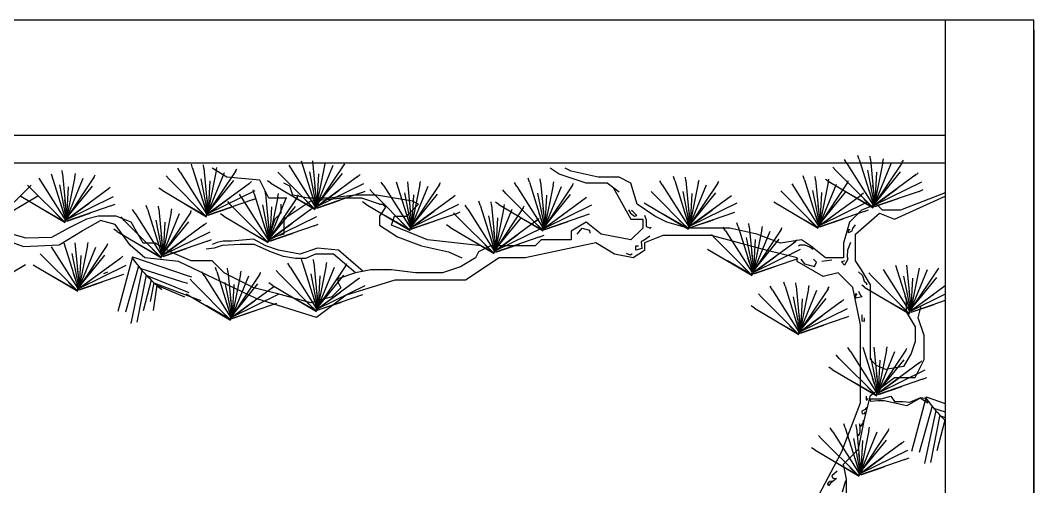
# Model space of a CAD drawing. Extents: x -66030 to 95157, y -13132 to 45879.
# Drawn here: x 23166 to 24983, y 40879 to 41715 of the extents above; entities that cross this region are included whole.
import ezdxf

# ---------------------------------------------------------------- set-up
doc = ezdxf.new("R2010")
doc.units = 0
doc.header["$LTSCALE"] = 100
doc.header["$MEASUREMENT"] = 0
for name, color, linetype in [('3', 11, 'CONTINUOUS'), ('4', 121, 'CONTINUOUS'), ('6', 6, 'CONTINUOUS')]:
    doc.layers.add(name, color=color, linetype=linetype)

msp = doc.modelspace()

# ---------------------------------------------------------------- linework, layer by layer
at = {"layer": '3', "linetype": 'ByBlock'}
for p, q in [((24647.7, 41458.4), (24643.3, 41465.4)), ((24670.1, 41465.8), (24667.7, 41473)), ((24670.1, 41465.8), (24695, 41386.3)), ((24690, 41465.8), (24689.5, 41471.8)), ((24690, 41465.8), (24697.5, 41388.7)), ((24712.4, 41460.9), (24713.7, 41466.6)), ((24746.9, 41460.6), (24749.1, 41464.5)), ((23241.9, 41439.8), (23241.3, 41445.7)), ((23453, 41442.8), (23448.6, 41449.9)), ((23475.4, 41450.3), (23473.1, 41457.4)), ((23475.4, 41450.3), (23500.3, 41370.7)), ((23495.3, 41450.3), (23494.8, 41456.2)), ((23495.3, 41450.3), (23502.8, 41373.2)), ((23552.6, 41445.3), (23502.8, 41370.7)), ((23517.7, 41445.3), (23502.8, 41370.7)), ((23517.7, 41445.3), (23519, 41451.1)), ((23552.3, 41445), (23554.4, 41449)), ((23647.7, 41455.5), (23695, 41380.9)), ((23670.1, 41463), (23695, 41383.4)), ((23690, 41463), (23697.5, 41385.9)), ((23747.3, 41458), (23697.5, 41383.4)), ((23712.4, 41458), (23697.5, 41383.4)), ((23726.7, 41454.7), (23697.5, 41383.4)), ((24627.8, 41445.9), (24622.4, 41452.1)), ((24627.8, 41445.9), (24695, 41378.8)), ((24647.7, 41458.4), (24695, 41383.8)), ((24684.7, 41446.4), (24696.9, 41384.8)), ((24747.3, 41460.9), (24697.5, 41386.3)), ((24712.4, 41460.9), (24697.5, 41386.3)), ((24726.7, 41457.6), (24697.5, 41386.3)), ((23199.5, 41432.3), (23246.8, 41357.7)), ((23221.9, 41439.8), (23246.8, 41360.2)), ((23241.9, 41439.8), (23249.3, 41362.7)), ((23299.1, 41434.8), (23249.3, 41360.2)), ((23264.3, 41434.8), (23249.3, 41360.2)), ((23278.5, 41431.5), (23249.3, 41360.2)), ((23264.3, 41434.8), (23265.5, 41440.6)), ((23298.8, 41434.5), (23300.9, 41438.4)), ((23433.1, 41430.4), (23427.7, 41436.6)), ((23433.1, 41430.4), (23500.3, 41363.2)), ((23453, 41442.8), (23500.3, 41368.2)), ((23490, 41430.8), (23502.2, 41369.2)), ((23548.6, 41428.1), (23500.6, 41368.9)), ((23532, 41442), (23502.8, 41370.7)), ((23506, 41427.2), (23503.1, 41372)), ((23615.3, 41423.2), (23609.4, 41427.2)), ((23627.8, 41443.1), (23695, 41375.9)), ((23684.7, 41443.5), (23696.9, 41381.9)), ((23743.3, 41440.8), (23695.2, 41381.6)), ((23772.2, 41435.6), (23697.5, 41380.9)), ((23700.7, 41439.9), (23697.7, 41384.7)), ((23775.7, 41438.7), (23769.6, 41433.6)), ((24078.9, 41424.8), (24076.6, 41432)), ((24098.8, 41424.8), (24098.3, 41430.8)), ((24316.8, 41420.5), (24312.4, 41427.5)), ((24339.2, 41428), (24336.9, 41435.1)), ((24339.2, 41428), (24364.1, 41348.4)), ((24359.1, 41428), (24358.6, 41433.9)), ((24359.1, 41428), (24366.6, 41350.9)), ((24381.5, 41423), (24382.8, 41428.7)), ((24571.7, 41429.4), (24569.3, 41436.5)), ((24571.7, 41429.4), (24596.6, 41349.8)), ((24591.6, 41429.4), (24591.1, 41435.3)), ((24591.6, 41429.4), (24599.1, 41352.3)), ((24615.3, 41426.1), (24609.4, 41430.1)), ((24614, 41424.4), (24615.3, 41430.2)), ((24648.5, 41424.1), (24650.7, 41428.1)), ((24743.3, 41443.7), (24695.3, 41384.5)), ((24772.2, 41438.5), (24697.5, 41383.8)), ((24700.7, 41442.8), (24697.7, 41387.6)), ((24775.7, 41441.6), (24769.6, 41436.4)), ((23185.7, 41419.9), (23118.4, 41352.7)), ((23179.6, 41419.9), (23246.8, 41352.7)), ((23236.5, 41420.3), (23248.7, 41358.7)), ((23295.2, 41417.6), (23247.1, 41358.4)), ((23324, 41412.4), (23249.3, 41357.7)), ((23252.5, 41416.7), (23249.6, 41361.5)), ((23327.5, 41415.5), (23321.5, 41410.4)), ((23420.6, 41410.5), (23414.7, 41414.5)), ((23420.6, 41410.5), (23500.3, 41363.2)), ((23577.5, 41422.9), (23502.8, 41368.2)), ((23586.7, 41409.4), (23502.8, 41368.2)), ((23581, 41426), (23574.9, 41420.9)), ((23585.9, 41403.9), (23583.6, 41411)), ((23605.8, 41403.9), (23605.3, 41409.8)), ((23694, 41416.6), (23697.1, 41394.6)), ((23781.4, 41422.1), (23697.5, 41380.9)), ((23737.9, 41410), (23700.7, 41382.8)), ((23777.1, 41405.8), (23784.7, 41409.1)), ((23798, 41405.8), (23792.6, 41411.9)), ((23817.9, 41418.2), (23813.5, 41425.2)), ((23817.9, 41418.2), (23865.2, 41343.6)), ((23840.3, 41425.7), (23865.2, 41346.1)), ((23860.2, 41425.7), (23867.7, 41348.6)), ((23917.5, 41420.7), (23867.7, 41346.1)), ((23882.6, 41420.7), (23867.7, 41346.1)), ((23896.9, 41417.4), (23867.7, 41346.1)), ((23882.6, 41420.7), (23883.9, 41426.4)), ((23917.2, 41420.4), (23919.3, 41424.3)), ((24036.6, 41405), (24031.2, 41411.1)), ((24056.5, 41417.4), (24052.1, 41424.4)), ((24056.5, 41417.4), (24103.8, 41342.8)), ((24078.9, 41424.8), (24103.8, 41345.3)), ((24098.8, 41424.8), (24106.3, 41347.8)), ((24121.3, 41419.9), (24106.3, 41345.3)), ((24156.1, 41419.9), (24106.3, 41345.3)), ((24135.5, 41416.6), (24106.3, 41345.3)), ((24121.3, 41419.9), (24122.5, 41425.6)), ((24155.8, 41419.6), (24157.9, 41423.5)), ((24316.8, 41420.5), (24364.1, 41345.9)), ((24416.4, 41423), (24366.6, 41348.4)), ((24381.5, 41423), (24366.6, 41348.4)), ((24395.8, 41419.7), (24366.6, 41348.4)), ((24416.1, 41422.7), (24418.2, 41426.6)), ((24529.4, 41409.5), (24596.6, 41342.3)), ((24549.3, 41421.9), (24596.6, 41347.3)), ((24586.3, 41409.9), (24598.5, 41348.3)), ((24648.9, 41424.4), (24599.1, 41349.8)), ((24614, 41424.4), (24599.1, 41349.8)), ((24628.3, 41421.1), (24599.1, 41349.8)), ((24615.3, 41426.1), (24695, 41378.8)), ((24687.1, 41411.1), (24694, 41390.2)), ((24694, 41419.5), (24697.1, 41397.5)), ((24781.4, 41424.9), (24697.5, 41383.8)), ((24737.9, 41412.9), (24700.7, 41385.7)), ((24777.2, 41408.6), (24784.7, 41412)), ((23198.1, 41400), (23118.4, 41352.7)), ((23167.2, 41400), (23246.8, 41352.7)), ((23245.9, 41393.4), (23248.9, 41371.4)), ((23333.2, 41398.9), (23249.3, 41357.7)), ((23492.4, 41395.5), (23499.4, 41374.7)), ((23499.4, 41404), (23502.4, 41381.9)), ((23582.5, 41393.1), (23502.8, 41365.7)), ((23543.2, 41397.3), (23506, 41370.1)), ((23563.5, 41396.4), (23559.1, 41403.5)), ((23563.5, 41396.4), (23610.8, 41321.8)), ((23582.5, 41393.1), (23590, 41396.4)), ((23585.9, 41403.9), (23610.8, 41324.3)), ((23605.8, 41403.9), (23613.3, 41326.8)), ((23663.1, 41398.9), (23613.3, 41324.3)), ((23628.3, 41398.9), (23613.3, 41324.3)), ((23642.5, 41395.6), (23613.3, 41324.3)), ((23628.3, 41398.9), (23629.5, 41404.7)), ((23693.4, 41377.4), (23650.8, 41401.8)), ((23662.8, 41398.6), (23664.9, 41402.6)), ((23678.3, 41391.9), (23691.6, 41379.2)), ((23687.1, 41408.2), (23694, 41387.3)), ((23739.1, 41392.2), (23697.4, 41378)), ((23777.1, 41405.8), (23697.5, 41378.4)), ((23798, 41405.8), (23865.2, 41338.6)), ((23854.9, 41406.2), (23867.1, 41344.6)), ((23913.5, 41403.5), (23865.5, 41344.3)), ((23942.4, 41398.3), (23867.7, 41343.6)), ((23870.9, 41402.6), (23868, 41347.4)), ((23945.9, 41401.4), (23939.8, 41396.2)), ((23990.8, 41384), (23988.4, 41391.2)), ((24036.6, 41405), (24103.8, 41337.8)), ((24093.5, 41405.4), (24105.7, 41343.8)), ((24152.1, 41402.7), (24104.1, 41343.5)), ((24181, 41397.5), (24106.3, 41342.8)), ((24109.5, 41401.8), (24106.6, 41346.6)), ((24296.9, 41408.1), (24364.1, 41340.9)), ((24353.8, 41408.5), (24366, 41346.9)), ((24412.4, 41405.8), (24364.4, 41346.6)), ((24441.3, 41400.6), (24366.6, 41345.9)), ((24369.8, 41404.9), (24366.9, 41349.7)), ((24644.9, 41407.2), (24596.9, 41348)), ((24673.8, 41402), (24599.1, 41347.3)), ((24602.3, 41406.3), (24599.3, 41351.1)), ((24693.4, 41380.3), (24650.8, 41404.7)), ((24677.3, 41405.1), (24671.2, 41400)), ((24678.3, 41394.8), (24691.6, 41382.1)), ((24739.1, 41395.1), (24697.4, 41380.9)), ((24777.2, 41408.6), (24697.5, 41381.3)), ((23245.3, 41354.2), (23202.6, 41378.7)), ((23238.9, 41385), (23245.9, 41364.2)), ((23329, 41382.6), (23249.3, 41355.2)), ((23289.7, 41386.8), (23252.5, 41359.6)), ((23329, 41382.6), (23336.6, 41385.9)), ((23372.3, 41368.9), (23367.8, 41376)), ((23394.7, 41376.4), (23392.3, 41383.5)), ((23394.7, 41376.4), (23419.6, 41296.8)), ((23414.6, 41376.4), (23414.1, 41382.3)), ((23414.6, 41376.4), (23422.1, 41299.3)), ((23437, 41371.4), (23438.3, 41377.2)), ((23498.7, 41364.7), (23456.1, 41389.2)), ((23471.5, 41371.1), (23473.6, 41375.1)), ((23483.6, 41379.2), (23496.9, 41366.5)), ((23544.4, 41379.5), (23502.7, 41365.3)), ((23543.6, 41384), (23538.2, 41390.2)), ((23543.6, 41384), (23610.8, 41316.9)), ((23600.5, 41384.4), (23612.7, 41322.8)), ((23659.1, 41381.7), (23611.1, 41322.5)), ((23688, 41376.5), (23613.3, 41321.8)), ((23616.5, 41380.8), (23613.6, 41325.6)), ((23691.5, 41379.6), (23685.4, 41374.5)), ((23695.2, 41379.8), (23694, 41379.8)), ((23695.2, 41381.6), (23694.3, 41379.2)), ((23694.3, 41379.2), (23694.3, 41378)), ((23694.3, 41378), (23695.2, 41378)), ((23695.2, 41384), (23695.2, 41381.6)), ((23695.2, 41378), (23695.2, 41379.8)), ((23696.8, 41379.2), (23695.2, 41377.7)), ((23697.4, 41383.4), (23696.5, 41380.4)), ((23696.5, 41380.4), (23696.8, 41379.2)), ((23785.6, 41385.9), (23779.6, 41389.9)), ((23785.6, 41385.9), (23865.2, 41338.6)), ((23864.3, 41379.3), (23867.3, 41357.3)), ((23951.6, 41384.8), (23867.7, 41343.6)), ((23908.1, 41372.7), (23870.9, 41345.5)), ((23968.4, 41376.6), (23963.9, 41383.6)), ((23968.4, 41376.6), (24015.7, 41302)), ((23990.8, 41384), (24015.7, 41304.5)), ((24010.7, 41384), (24010.2, 41390)), ((24010.7, 41384), (24018.2, 41306.9)), ((24024.2, 41385.1), (24018.2, 41389.1)), ((24067.9, 41379.1), (24018.2, 41304.5)), ((24033.1, 41379.1), (24018.2, 41304.5)), ((24047.4, 41375.8), (24018.2, 41304.5)), ((24024.2, 41385.1), (24103.8, 41337.8)), ((24033.1, 41379.1), (24034.4, 41384.8)), ((24067.6, 41378.8), (24069.7, 41382.7)), ((24102.9, 41378.5), (24105.9, 41356.5)), ((24190.2, 41384), (24106.3, 41342.8)), ((24256.5, 41375.5), (24260.3, 41369.5)), ((24264, 41372.5), (24261.8, 41374)), ((24284.4, 41388.2), (24364.1, 41340.9)), ((24356.2, 41373.2), (24363.2, 41352.3)), ((24363.2, 41381.6), (24366.2, 41359.6)), ((24450.5, 41387.1), (24366.6, 41345.9)), ((24407, 41375), (24369.8, 41347.8)), ((24516.9, 41389.6), (24596.6, 41342.3)), ((24588.7, 41374.6), (24595.6, 41353.8)), ((24595.6, 41383.1), (24598.7, 41361)), ((24683, 41388.5), (24599.1, 41347.3)), ((24639.5, 41376.4), (24602.3, 41349.2)), ((24678.8, 41372.2), (24686.3, 41375.5)), ((24695.3, 41382.7), (24694, 41382.7)), ((24695.3, 41384.5), (24694.3, 41382.1)), ((24694.3, 41382.1), (24694.3, 41380.9)), ((24694.3, 41380.9), (24695.3, 41380.9)), ((24695.3, 41386.9), (24695.3, 41384.5)), ((24695.3, 41380.9), (24695.3, 41382.7)), ((24696.8, 41382.1), (24695.3, 41380.6)), ((24697.4, 41386.3), (24696.5, 41383.3)), ((24696.5, 41383.3), (24696.8, 41382.1)), ((23230.2, 41368.7), (23243.5, 41356)), ((23247.1, 41356.6), (23245.9, 41356.6)), ((23247.1, 41358.4), (23246.2, 41356)), ((23246.2, 41356), (23246.2, 41354.8)), ((23246.2, 41354.8), (23247.1, 41354.8)), ((23247.1, 41360.8), (23247.1, 41358.4)), ((23247.1, 41354.8), (23247.1, 41356.6)), ((23248.6, 41356), (23247.1, 41354.5)), ((23249.2, 41360.2), (23248.3, 41357.2)), ((23248.3, 41357.2), (23248.6, 41356)), ((23290.9, 41369), (23249.2, 41354.8)), ((23352.4, 41356.5), (23347, 41362.7)), ((23352.4, 41356.5), (23347, 41362.7)), ((23352.4, 41356.5), (23419.6, 41289.3)), ((23372.3, 41368.9), (23419.6, 41294.3)), ((23409.2, 41356.9), (23421.5, 41295.3)), ((23471.9, 41371.4), (23422.1, 41296.8)), ((23437, 41371.4), (23422.1, 41296.8)), ((23451.3, 41368.1), (23422.1, 41296.8)), ((23500.6, 41367.1), (23499.4, 41367.1)), ((23500.6, 41368.9), (23499.7, 41366.5)), ((23499.7, 41366.5), (23499.7, 41365.3)), ((23499.7, 41365.3), (23500.6, 41365.3)), ((23500.6, 41371.3), (23500.6, 41368.9)), ((23500.6, 41365.3), (23500.6, 41367.1)), ((23502.1, 41366.5), (23500.6, 41365)), ((23502.7, 41370.7), (23501.8, 41367.7)), ((23501.8, 41367.7), (23502.1, 41366.5)), ((23531.2, 41364.1), (23525.2, 41368.1)), ((23531.2, 41364.1), (23610.8, 41316.9)), ((23609.9, 41357.6), (23612.9, 41335.5)), ((23697.2, 41363), (23613.3, 41321.8)), ((23863.7, 41340.1), (23821, 41364.5)), ((23848.5, 41354.6), (23861.8, 41341.9)), ((23857.3, 41370.9), (23864.3, 41350)), ((23909.3, 41354.9), (23867.6, 41340.7)), ((23947.4, 41368.5), (23867.7, 41341.1)), ((23948.4, 41364.1), (23943.1, 41370.3)), ((23947.4, 41368.5), (23955, 41371.8)), ((23948.4, 41364.1), (24015.7, 41297)), ((24005.3, 41364.6), (24017.6, 41303)), ((24064, 41361.9), (24015.9, 41302.7)), ((24092.8, 41356.7), (24018.2, 41302)), ((24021.4, 41361), (24018.4, 41305.8)), ((24102.3, 41339.3), (24059.6, 41363.7)), ((24096.3, 41359.8), (24090.3, 41354.6)), ((24095.9, 41370.1), (24102.9, 41349.2)), ((24186, 41367.6), (24106.3, 41340.3)), ((24146.7, 41371.9), (24109.5, 41344.7)), ((24260.3, 41369.5), (24267, 41364.2)), ((24267.8, 41368.7), (24264, 41372.5)), ((24267, 41364.2), (24271.5, 41365)), ((24271.5, 41365), (24267.8, 41368.7)), ((24285.1, 41365.7), (24288.1, 41357.4)), ((24288.1, 41357.4), (24288.1, 41345.4)), ((24362.6, 41342.4), (24319.9, 41366.8)), ((24347.4, 41356.9), (24360.7, 41344.2)), ((24408.2, 41357.2), (24366.5, 41343)), ((24446.3, 41370.8), (24366.6, 41343.4)), ((24595, 41343.8), (24552.4, 41368.3)), ((24579.9, 41358.3), (24593.2, 41345.6)), ((24640.7, 41358.6), (24599, 41344.4)), ((24678.8, 41372.2), (24599.1, 41344.8)), ((23339.9, 41336.6), (23334, 41340.6)), ((23339.9, 41336.6), (23419.6, 41289.3)), ((23467.9, 41354.2), (23419.8, 41295)), ((23496.7, 41349), (23422.1, 41294.3)), ((23425.3, 41353.3), (23422.3, 41298.1)), ((23500.2, 41352.1), (23494.2, 41347)), ((23609.3, 41318.3), (23566.6, 41342.8)), ((23602.9, 41349.1), (23609.9, 41328.3)), ((23693, 41346.7), (23613.3, 41319.3)), ((23653.7, 41350.9), (23616.5, 41323.7)), ((23693, 41346.7), (23700.6, 41350)), ((23865.5, 41342.5), (23864.3, 41342.5)), ((23865.5, 41344.3), (23864.6, 41341.9)), ((23864.6, 41341.9), (23864.6, 41340.7)), ((23864.6, 41340.7), (23865.5, 41340.7)), ((23865.5, 41346.7), (23865.5, 41344.3)), ((23865.5, 41340.7), (23865.5, 41342.5)), ((23867, 41341.9), (23865.5, 41340.4)), ((23867.6, 41346.1), (23866.7, 41343.1)), ((23866.7, 41343.1), (23867, 41341.9)), ((23936, 41344.3), (23930.1, 41348.3)), ((23936, 41344.3), (24015.7, 41297)), ((24014.7, 41337.7), (24017.7, 41315.7)), ((24102.1, 41343.2), (24018.2, 41302)), ((24087.2, 41353.8), (24100.5, 41341.1)), ((24104.1, 41341.7), (24102.9, 41341.7)), ((24104.1, 41343.5), (24103.2, 41341.1)), ((24103.2, 41341.1), (24103.2, 41339.9)), ((24103.2, 41339.9), (24104.1, 41339.9)), ((24104.1, 41345.9), (24104.1, 41343.5)), ((24104.1, 41339.9), (24104.1, 41341.7)), ((24105.6, 41341.1), (24104.1, 41339.6)), ((24106.2, 41345.3), (24105.3, 41342.3)), ((24105.3, 41342.3), (24105.6, 41341.1)), ((24147.9, 41354.1), (24106.2, 41339.9)), ((24288.1, 41345.4), (24295.6, 41342.4)), ((24295.6, 41342.4), (24297.1, 41344.7)), ((24364.4, 41344.8), (24363.2, 41344.8)), ((24364.4, 41346.6), (24363.5, 41344.2)), ((24363.5, 41344.2), (24363.5, 41343)), ((24363.5, 41343), (24364.4, 41343)), ((24364.4, 41349), (24364.4, 41346.6)), ((24364.4, 41343), (24364.4, 41344.8)), ((24365.9, 41344.2), (24364.4, 41342.7)), ((24366.5, 41348.4), (24365.6, 41345.4)), ((24365.6, 41345.4), (24365.9, 41344.2)), ((24430.5, 41337.6), (24426, 41344.6)), ((24430.5, 41337.6), (24477.8, 41263)), ((24452.9, 41345), (24450.5, 41352.2)), ((24452.9, 41345), (24477.8, 41265.5)), ((24472.8, 41345), (24472.3, 41351)), ((24472.8, 41345), (24480.3, 41267.9)), ((24530.1, 41340.1), (24480.3, 41265.5)), ((24495.2, 41340.1), (24480.3, 41265.5)), ((24509.5, 41336.8), (24480.3, 41265.5)), ((24495.2, 41340.1), (24496.5, 41345.8)), ((24529.7, 41339.8), (24531.8, 41343.7)), ((24596.9, 41346.2), (24595.6, 41346.2)), ((24596.9, 41348), (24595.9, 41345.6)), ((24595.9, 41345.6), (24595.9, 41344.4)), ((24595.9, 41344.4), (24596.9, 41344.4)), ((24596.9, 41350.4), (24596.9, 41348)), ((24596.9, 41344.4), (24596.9, 41346.2)), ((24598.4, 41345.6), (24596.9, 41344.1)), ((24599, 41349.8), (24598.1, 41346.8)), ((24598.1, 41346.8), (24598.4, 41345.6)), ((24650.4, 41334.2), (24651.1, 41340.2)), ((24656.4, 41337.2), (24650.4, 41334.2)), ((24651.1, 41340.2), (24653.4, 41340.2)), ((24657.9, 41341.7), (24656.4, 41337.2)), ((24662.4, 41348.4), (24657.9, 41341.7)), ((23411.7, 41321.6), (23418.6, 41300.8)), ((23418.6, 41330.1), (23421.6, 41308)), ((23506, 41335.5), (23422.1, 41294.3)), ((23501.7, 41319.2), (23422.1, 41291.8)), ((23462.5, 41323.4), (23425.3, 41296.2)), ((23501.7, 41319.2), (23509.3, 41322.5)), ((23594.2, 41332.8), (23607.5, 41320.1)), ((23611.1, 41320.7), (23609.9, 41320.7)), ((23611.1, 41322.5), (23610.2, 41320.1)), ((23610.2, 41320.1), (23610.2, 41318.9)), ((23610.2, 41318.9), (23611.1, 41318.9)), ((23611.1, 41325), (23611.1, 41322.5)), ((23611.1, 41318.9), (23611.1, 41320.7)), ((23612.6, 41320.1), (23611.1, 41318.6)), ((23613.2, 41324.3), (23612.3, 41321.3)), ((23612.3, 41321.3), (23612.6, 41320.1)), ((23654.9, 41333.1), (23613.2, 41318.9)), ((24014.1, 41298.5), (23971.5, 41322.9)), ((24007.8, 41329.3), (24014.7, 41308.4)), ((24097.8, 41326.8), (24018.2, 41299.5)), ((24058.5, 41331.1), (24021.4, 41303.9)), ((24097.8, 41326.8), (24105.4, 41330.2)), ((24282.8, 41319.9), (24279.1, 41318.4)), ((24279.1, 41318.4), (24280.6, 41306.4)), ((24294.8, 41328.2), (24282.8, 41319.9)), ((24410.6, 41325.1), (24405.2, 41331.3)), ((24410.6, 41325.1), (24477.8, 41258)), ((24467.5, 41325.6), (24479.7, 41264)), ((24526.1, 41322.9), (24478, 41263.7)), ((24483.5, 41322), (24480.5, 41266.7)), ((24558.5, 41320.8), (24552.4, 41315.6)), ((23222.1, 41309), (23269.4, 41234.4)), ((23244.5, 41316.5), (23269.4, 41236.9)), ((23264.4, 41316.5), (23271.9, 41239.4)), ((23286.8, 41311.5), (23271.9, 41236.9)), ((23321.7, 41311.5), (23271.9, 41236.9)), ((23301.1, 41308.2), (23271.9, 41236.9)), ((23286.8, 41311.5), (23288.1, 41317.2)), ((23321.3, 41311.2), (23323.4, 41315.1)), ((23418, 41290.8), (23375.4, 41315.3)), ((23402.9, 41305.3), (23416.2, 41292.6)), ((23463.7, 41305.6), (23421.9, 41291.4)), ((23999, 41313), (24012.3, 41300.3)), ((24015.9, 41300.9), (24014.7, 41300.9)), ((24015.9, 41302.7), (24015, 41300.3)), ((24015, 41300.3), (24015, 41299.1)), ((24015.9, 41305.1), (24015.9, 41302.7)), ((24015.9, 41299.1), (24015.9, 41300.9)), ((24017.4, 41300.3), (24015.9, 41298.8)), ((24018, 41304.5), (24017.1, 41301.5)), ((24017.1, 41301.5), (24017.4, 41300.3)), ((24059.8, 41313.3), (24018, 41299.1)), ((24269.3, 41310.9), (24274.6, 41310.9)), ((24269.3, 41303.4), (24269.3, 41310.9)), ((24280.6, 41306.4), (24269.3, 41303.4)), ((24398.1, 41305.2), (24477.8, 41258)), ((24555, 41317.7), (24480.3, 41263)), ((24564.2, 41304.1), (24480.3, 41263)), ((24563.2, 41312.4), (24560.9, 41310.1)), ((24572.2, 41312.4), (24563.2, 41312.4)), ((24580.5, 41309.4), (24572.2, 41312.4)), ((24587.2, 41304.1), (24580.5, 41309.4)), ((24648.9, 41303.4), (24648.1, 41291.4)), ((24654.1, 41316.9), (24648.9, 41303.4)), ((23202.2, 41296.6), (23269.4, 41229.4)), ((23259.1, 41297), (23271.3, 41235.4)), ((23317.7, 41294.3), (23269.6, 41235.1)), ((23346.6, 41289.1), (23271.9, 41234.4)), ((23275.1, 41293.4), (23272.1, 41238.2)), ((23367.5, 41291.2), (23341.4, 41193.2)), ((23350, 41292.2), (23344, 41287.1)), ((23367.5, 41291.2), (23463.5, 41258.3)), ((23419.8, 41293.2), (23418.6, 41293.2)), ((23419.8, 41295), (23418.9, 41292.6)), ((23418.9, 41292.6), (23418.9, 41291.4)), ((23418.9, 41291.4), (23419.8, 41291.4)), ((23419.8, 41297.4), (23419.8, 41295)), ((23419.8, 41291.4), (23419.8, 41293.2)), ((23421.3, 41292.6), (23419.8, 41291.1)), ((23421.9, 41296.8), (23421, 41293.8)), ((23421, 41293.8), (23421.3, 41292.6)), ((23672.5, 41280.4), (23670.2, 41287.5)), ((23692.5, 41280.4), (23692, 41286.3)), ((24015, 41299.1), (24015.9, 41299.1)), ((24260.3, 41294.4), (24252.8, 41297.4)), ((24263.3, 41296.6), (24260.3, 41294.4)), ((24476.2, 41259.5), (24433.6, 41283.9)), ((24469.9, 41290.3), (24476.8, 41269.4)), ((24476.8, 41298.7), (24479.9, 41276.7)), ((24559.9, 41287.8), (24480.3, 41260.5)), ((24520.7, 41292.1), (24483.5, 41264.9)), ((24621, 41285.4), (24603, 41283.1)), ((24638.3, 41282.4), (24644.3, 41284.6)), ((24643.6, 41276.4), (24638.3, 41282.4)), ((24649.6, 41286.9), (24643.6, 41276.4)), ((24648.1, 41291.4), (24649.6, 41286.9)), ((23175.6, 41276.7), (23095.9, 41229.4)), ((23189.7, 41276.7), (23269.4, 41229.4)), ((23268.4, 41270.1), (23271.4, 41248.1)), ((23355.8, 41275.6), (23271.9, 41234.4)), ((23316, 41261.1), (23323.6, 41264.5)), ((23378.3, 41274.4), (23355, 41191.8)), ((23384.6, 41266.9), (23364.5, 41171.7)), ((23380.9, 41271.1), (23457.1, 41246.3)), ((23496.2, 41257.5), (23491.7, 41264.6)), ((23518.6, 41265), (23516.2, 41272.1)), ((23518.6, 41265), (23543.5, 41185.4)), ((23538.5, 41265), (23538, 41270.9)), ((23538.5, 41265), (23546, 41187.9)), ((23560.9, 41260), (23562.2, 41265.8)), ((23595.4, 41259.7), (23597.5, 41263.6)), ((23630.2, 41260.5), (23624.8, 41266.6)), ((23650.1, 41272.9), (23645.7, 41279.9)), ((23650.1, 41272.9), (23697.4, 41198.3)), ((23672.5, 41280.4), (23697.4, 41200.8)), ((23692.5, 41280.4), (23699.9, 41203.3)), ((23749.7, 41275.4), (23699.9, 41200.8)), ((23714.9, 41275.4), (23699.9, 41200.8)), ((23729.1, 41272.1), (23699.9, 41200.8)), ((23714.9, 41275.4), (23716.1, 41281.1)), ((23749.4, 41275.1), (23751.5, 41279)), ((24461.1, 41273.9), (24474.4, 41261.3)), ((24478, 41263.7), (24477.1, 41261.3)), ((24478, 41266.1), (24478, 41263.7)), ((24480.2, 41265.5), (24479.2, 41262.5)), ((24521.9, 41274.2), (24480.2, 41260.1)), ((24668.4, 41264.3), (24675.9, 41257.6)), ((24712.6, 41268.7), (24759.9, 41194.1)), ((24735, 41276.2), (24759.9, 41196.6)), ((24754.9, 41276.2), (24762.3, 41199.1)), ((24812.1, 41271.2), (24762.3, 41196.6)), ((24777.3, 41271.2), (24762.3, 41196.6)), ((24791.5, 41267.9), (24762.3, 41196.6)), ((23267.8, 41230.9), (23225.2, 41255.3)), ((23261.5, 41261.7), (23268.4, 41240.8)), ((23313.5, 41245.7), (23271.8, 41231.5)), ((23351.5, 41259.3), (23271.9, 41231.9)), ((23312.3, 41263.5), (23275.1, 41236.3)), ((23391.8, 41258.9), (23375.3, 41173.9)), ((23401, 41249.5), (23386.5, 41194.3)), ((23393.1, 41257.5), (23468.4, 41227.1)), ((23457.1, 41246.3), (23466.3, 41244)), ((23463.5, 41258.3), (23473.2, 41255.3)), ((23476.2, 41245.1), (23470.9, 41251.3)), ((23496.2, 41257.5), (23543.5, 41182.9)), ((23533.1, 41245.5), (23545.4, 41183.9)), ((23560.9, 41260), (23546, 41185.4)), ((23595.7, 41260), (23546, 41185.4)), ((23575.2, 41256.7), (23546, 41185.4)), ((23630.2, 41260.5), (23697.4, 41193.3)), ((23687.1, 41260.9), (23699.4, 41199.3)), ((23745.8, 41258.2), (23697.7, 41199)), ((23774.6, 41253), (23699.9, 41198.3)), ((23703.1, 41257.3), (23700.2, 41202.1)), ((24478, 41261.9), (24476.8, 41261.9)), ((24477.1, 41261.3), (24477.1, 41260.1)), ((24477.1, 41260.1), (24478, 41260.1)), ((24478, 41260.1), (24478, 41261.9)), ((24479.6, 41261.3), (24478, 41259.8)), ((24479.2, 41262.5), (24479.6, 41261.3)), ((24536.9, 41238.9), (24534.6, 41246)), ((24675.9, 41257.6), (24678.9, 41247.8)), ((24678.9, 41247.8), (24682.7, 41244.1)), ((24692.6, 41256.3), (24687.3, 41262.5)), ((24692.6, 41256.3), (24759.9, 41189.1)), ((24749.5, 41256.7), (24761.8, 41195.1)), ((24808.2, 41254), (24760.1, 41194.8)), ((24765.5, 41253.1), (24762.6, 41197.9)), ((23252.7, 41245.4), (23266, 41232.7)), ((23269.6, 41233.3), (23268.4, 41233.3)), ((23269.6, 41235.1), (23268.7, 41232.7)), ((23268.7, 41232.7), (23268.7, 41231.5)), ((23268.7, 41231.5), (23269.6, 41231.5)), ((23269.6, 41237.5), (23269.6, 41235.1)), ((23269.6, 41231.5), (23269.6, 41233.3)), ((23271.1, 41232.7), (23269.6, 41231.2)), ((23271.8, 41236.9), (23270.8, 41233.9)), ((23270.8, 41233.9), (23271.1, 41232.7)), ((23406, 41244.8), (23399.3, 41211.4)), ((23410.9, 41240.3), (23404.7, 41194.8)), ((23406, 41244.8), (23489.8, 41213)), ((23410.9, 41240.3), (23460.6, 41219.4)), ((23476.2, 41245.1), (23543.5, 41177.9)), ((23591.8, 41242.8), (23543.7, 41183.6)), ((23620.6, 41237.6), (23546, 41182.9)), ((23549.2, 41241.9), (23546.2, 41186.7)), ((23617.8, 41240.6), (23611.8, 41244.6)), ((23617.8, 41240.6), (23697.4, 41193.3)), ((23696.5, 41234), (23699.5, 41212)), ((23783.9, 41239.5), (23699.9, 41198.3)), ((23740.3, 41227.4), (23703.1, 41200.2)), ((24514.5, 41231.4), (24510.1, 41238.5)), ((24514.5, 41231.4), (24561.8, 41156.8)), ((24536.9, 41238.9), (24561.8, 41159.3)), ((24556.8, 41238.9), (24556.3, 41244.8)), ((24556.8, 41238.9), (24564.3, 41161.8)), ((24614.1, 41233.9), (24564.3, 41159.3)), ((24579.2, 41233.9), (24564.3, 41159.3)), ((24593.5, 41230.6), (24564.3, 41159.3)), ((24579.2, 41233.9), (24580.5, 41239.7)), ((24613.8, 41233.6), (24615.9, 41237.6)), ((24668.4, 41229.8), (24671.4, 41223)), ((24680.2, 41236.4), (24674.3, 41240.4)), ((24680.2, 41236.4), (24759.9, 41189.1)), ((24682.7, 41244.1), (24682.7, 41241.1)), ((24758.9, 41229.8), (24761.9, 41207.8)), ((24823.8, 41239.1), (24762.3, 41194.1)), ((23463.8, 41225.2), (23543.5, 41177.9)), ((23535.6, 41210.2), (23542.5, 41189.4)), ((23542.5, 41218.7), (23545.5, 41196.6)), ((23629.9, 41224.1), (23546, 41182.9)), ((23586.3, 41212), (23549.2, 41184.8)), ((23695.9, 41194.8), (23653.3, 41219.2)), ((23680.8, 41209.3), (23694.1, 41196.6)), ((23689.5, 41225.6), (23696.5, 41204.7)), ((23741.5, 41209.6), (23699.8, 41195.4)), ((23779.6, 41223.2), (23699.9, 41195.8)), ((24494.6, 41219), (24489.2, 41225.2)), ((24494.6, 41219), (24561.8, 41151.8)), ((24551.5, 41219.4), (24563.7, 41157.8)), ((24610.1, 41216.7), (24562.1, 41157.5)), ((24639, 41211.5), (24564.3, 41156.8)), ((24567.5, 41215.8), (24564.6, 41160.6)), ((24642.5, 41214.6), (24636.4, 41209.5)), ((24663.9, 41225.3), (24665.4, 41222.3)), ((24663.9, 41217), (24663.9, 41225.3)), ((24675.2, 41219.3), (24663.9, 41217)), ((24671.4, 41223), (24675.2, 41219.3)), ((24758.3, 41190.6), (24715.7, 41215)), ((24751.9, 41221.4), (24758.9, 41200.6)), ((24823.8, 41224.3), (24762.3, 41194.1)), ((24823.8, 41212.7), (24762.3, 41191.6)), ((24802.7, 41223.2), (24765.5, 41196)), ((23541.9, 41179.4), (23499.3, 41203.9)), ((23526.8, 41193.9), (23540.1, 41181.2)), ((23587.6, 41194.2), (23545.8, 41180)), ((23625.6, 41207.8), (23546, 41180.4)), ((23697.7, 41197.2), (23696.5, 41197.2)), ((23697.7, 41199), (23696.8, 41196.6)), ((23696.8, 41196.6), (23696.8, 41195.4)), ((23696.8, 41195.4), (23697.7, 41195.4)), ((23697.7, 41201.4), (23697.7, 41199)), ((23697.7, 41195.4), (23697.7, 41197.2)), ((23699.2, 41196.6), (23697.7, 41195.1)), ((23699.8, 41200.8), (23698.9, 41197.8)), ((23698.9, 41197.8), (23699.2, 41196.6)), ((24482.1, 41199.1), (24476.2, 41203.1)), ((24482.1, 41199.1), (24561.8, 41151.8)), ((24560.9, 41192.6), (24563.9, 41170.5)), ((24648.2, 41198), (24564.3, 41156.8)), ((24743.2, 41205.1), (24756.5, 41192.4)), ((24760.1, 41193), (24758.9, 41193)), ((24760.1, 41194.8), (24759.2, 41192.4)), ((24759.2, 41192.4), (24759.2, 41191.2)), ((24759.2, 41191.2), (24760.1, 41191.2)), ((24760.1, 41197.2), (24760.1, 41194.8)), ((24760.1, 41191.2), (24760.1, 41193)), ((24761.6, 41192.4), (24760.1, 41190.9)), ((24762.2, 41196.6), (24761.3, 41193.6)), ((24761.3, 41193.6), (24761.6, 41192.4)), ((24803.9, 41205.4), (24762.2, 41191.2)), ((23543.7, 41181.8), (23542.5, 41181.8)), ((23543.7, 41183.6), (23542.8, 41181.2)), ((23542.8, 41181.2), (23542.8, 41180)), ((23542.8, 41180), (23543.7, 41180)), ((23543.7, 41186), (23543.7, 41183.6)), ((23543.7, 41180), (23543.7, 41181.8)), ((23545.2, 41181.2), (23543.7, 41179.7)), ((23545.8, 41185.4), (23544.9, 41182.4)), ((23544.9, 41182.4), (23545.2, 41181.2)), ((24560.2, 41153.3), (24517.6, 41177.8)), ((24553.9, 41184.1), (24560.9, 41163.3)), ((24644, 41181.7), (24564.3, 41154.3)), ((24604.7, 41185.9), (24567.5, 41158.7)), ((24644, 41181.7), (24651.5, 41185)), ((24674.6, 41187.3), (24674.6, 41176.8)), ((24674.6, 41176.8), (24679.2, 41176.2)), ((24679.2, 41180.7), (24677.9, 41180.7)), ((24679.2, 41176.2), (24679.2, 41180.7)), ((24545.1, 41167.8), (24558.4, 41155.1)), ((24562.1, 41155.7), (24560.9, 41155.7)), ((24562.1, 41157.5), (24561.2, 41155.1)), ((24561.2, 41155.1), (24561.2, 41153.9)), ((24562.1, 41159.9), (24562.1, 41157.5)), ((24562.1, 41153.9), (24562.1, 41155.7)), ((24563.6, 41155.1), (24562.1, 41153.6)), ((24564.2, 41159.3), (24563.3, 41156.3)), ((24563.3, 41156.3), (24563.6, 41155.1)), ((24605.9, 41168.1), (24564.2, 41153.9)), ((24561.2, 41153.9), (24562.1, 41153.9)), ((24654, 41121.6), (24649.5, 41128.6)), ((24654, 41121.6), (24701.3, 41047)), ((24676.4, 41129.1), (24701.3, 41049.5)), ((24696.3, 41129.1), (24703.8, 41052)), ((24753.6, 41124.1), (24703.8, 41049.5)), ((24718.7, 41124.1), (24703.8, 41049.5)), ((24733, 41120.8), (24703.8, 41049.5)), ((24718.7, 41124.1), (24720, 41129.8)), ((24753.2, 41123.8), (24755.3, 41127.7)), ((24634.1, 41109.2), (24628.7, 41115.3)), ((24634.1, 41109.2), (24701.3, 41042)), ((24691, 41109.6), (24703.2, 41048)), ((24749.6, 41106.9), (24701.5, 41047.7)), ((24778.5, 41101.7), (24703.8, 41047)), ((24707, 41106), (24704, 41050.8)), ((24781.9, 41104.8), (24775.9, 41099.6)), ((24621.6, 41089.3), (24615.7, 41093.3)), ((24621.6, 41089.3), (24701.3, 41042)), ((24700.3, 41082.7), (24703.3, 41060.7)), ((24787.7, 41088.2), (24703.8, 41047)), ((24699.7, 41043.5), (24657.1, 41067.9)), ((24693.4, 41074.3), (24700.3, 41053.4)), ((24783.4, 41071.9), (24703.8, 41044.5)), ((24744.2, 41076.1), (24707, 41048.9)), ((24783.4, 41071.9), (24791, 41075.2)), ((24684.6, 41058), (24697.9, 41045.3)), ((24701.5, 41045.9), (24700.3, 41045.9)), ((24701.5, 41047.7), (24700.6, 41045.3)), ((24701.5, 41050.1), (24701.5, 41047.7)), ((24701.5, 41044.1), (24701.5, 41045.9)), ((24703.6, 41049.5), (24702.7, 41046.5)), ((24702.7, 41046.5), (24703, 41045.3)), ((24745.4, 41058.3), (24703.6, 41044.1)), ((24682.2, 41041.3), (24682.2, 41035.1)), ((24682.2, 41035.1), (24684.1, 41035.1)), ((24684.1, 41035.1), (24685.3, 41038.2)), ((24689.4, 41036.7), (24709, 41036.7)), ((24690.6, 41032.1), (24689.4, 41036.7)), ((24703.2, 41033.3), (24690.6, 41032.1)), ((24700.6, 41045.3), (24700.6, 41044.1)), ((24700.6, 41044.1), (24701.5, 41044.1)), ((24703, 41045.3), (24701.5, 41043.8)), ((24714.8, 41033.3), (24703.2, 41033.3)), ((24709, 41036.7), (24726.3, 41041.3)), ((24755, 41024.1), (24714.8, 41033.3)), ((24726.3, 41041.3), (24733.2, 41032.1)), ((24733.2, 41032.1), (24748.1, 41032.1)), ((24748.1, 41032.1), (24760.8, 41031)), ((24779.2, 41037.9), (24755, 41024.1)), ((24760.8, 41031), (24780.3, 41039)), ((24789.9, 41040.2), (24763.8, 40942.2)), ((24793, 41028.7), (24779.2, 41037.9)), ((24780.3, 41039), (24787.2, 41037.9)), ((24787.2, 41037.9), (24794.1, 41031)), ((24789.9, 41040.2), (24823.8, 41028.6)), ((24680.4, 41017.8), (24674.8, 41014.7)), ((24674.8, 41014.7), (24675.4, 41009.8)), ((24675.4, 41009.8), (24679.8, 41010.4)), ((24679.8, 41010.4), (24680.4, 41013.5)), ((24682.9, 41020.9), (24680.4, 41017.8)), ((24800.6, 41023.4), (24777.3, 40940.8)), ((24806.9, 41015.9), (24786.9, 40920.7)), ((24803.3, 41020.1), (24823.8, 41013.5)), ((24644.9, 40984.9), (24642.5, 40992.1)), ((24670.5, 40991.9), (24671.1, 40983.2)), ((24672.3, 40986.9), (24670.5, 40991.9)), ((24676.7, 40994.3), (24672.3, 40986.9)), ((24676.7, 40998.7), (24676.7, 40994.3)), ((24814.2, 41007.9), (24797.7, 40922.9)), ((24823.4, 40998.5), (24808.8, 40943.3)), ((24815.5, 41006.5), (24823.8, 41003.2)), ((24622.5, 40977.5), (24618, 40984.5)), ((24622.5, 40977.5), (24669.8, 40902.9)), ((24644.9, 40984.9), (24669.8, 40905.4)), ((24664.8, 40984.9), (24664.3, 40990.9)), ((24664.8, 40984.9), (24672.3, 40907.8)), ((24668.6, 40970.2), (24668, 40973.3)), ((24671.1, 40977), (24668.6, 40970.2)), ((24671.1, 40983.2), (24671.1, 40977)), ((24722, 40980), (24672.3, 40905.4)), ((24687.2, 40980), (24672.3, 40905.4)), ((24701.5, 40976.7), (24672.3, 40905.4)), ((24687.2, 40980), (24688.5, 40985.7)), ((24721.7, 40979.7), (24723.8, 40983.6)), ((24602.5, 40965), (24597.2, 40971.2)), ((24602.5, 40965), (24669.8, 40897.9)), ((24659.4, 40965.5), (24671.7, 40903.9)), ((24718.1, 40962.8), (24670, 40903.6)), ((24746.9, 40957.6), (24672.3, 40902.9)), ((24675.5, 40961.9), (24672.5, 40906.6)), ((24750.4, 40960.7), (24744.4, 40955.5)), ((24590.1, 40945.1), (24584.2, 40949.2)), ((24590.1, 40945.1), (24669.8, 40897.9)), ((24668.8, 40938.6), (24671.8, 40916.6)), ((24756.2, 40944), (24672.3, 40902.9)), ((24668.2, 40899.3), (24625.6, 40923.8)), ((24661.9, 40930.2), (24668.8, 40909.3)), ((24751.9, 40927.7), (24672.3, 40900.4)), ((24712.6, 40932), (24675.5, 40904.8)), ((24751.9, 40927.7), (24759.5, 40931.1)), ((24630.2, 40907.2), (24621, 40898.5)), ((24653.1, 40913.8), (24666.4, 40901.2)), ((24670, 40901.8), (24668.8, 40901.8)), ((24670, 40903.6), (24669.1, 40901.2)), ((24669.1, 40901.2), (24669.1, 40900)), ((24670, 40906), (24670, 40903.6)), ((24670, 40900), (24670, 40901.8)), ((24671.5, 40901.2), (24670, 40899.7)), ((24672.1, 40905.4), (24671.2, 40902.4)), ((24671.2, 40902.4), (24671.5, 40901.2)), ((24713.9, 40914.1), (24672.1, 40900)), ((24613.5, 40884.3), (24617.3, 40889.2)), ((24614.8, 40880.6), (24613.5, 40884.3)), ((24618.5, 40885.5), (24614.8, 40880.6)), ((24617.3, 40889.2), (24622.8, 40889.9)), ((24629, 40894.2), (24618.5, 40885.5)), ((24621, 40898.5), (24622.8, 40894.8)), ((24622.8, 40894.8), (24629, 40894.2)), ((24645.4, 40890), (24639.1, 40869.2)), ((24669.1, 40900), (24670, 40900))]:
    msp.add_line(p, q, dxfattribs=at)
for points in [[(23633.5, 41385.7), (23633.5, 41369.6), (23622.7, 41358.9), (23617.4, 41342.8)], [(24164.4, 41331.8), (24173.4, 41342.8), (24186.3, 41338.8), (24187.3, 41333.8)], [(24565.2, 41287.1), (24571.8, 41278.6), (24589.7, 41273.9), (24593.4, 41281.5), (24587.8, 41287.1)]]:
    msp.add_lwpolyline(points, dxfattribs=at)
for centre, end in [((23603.7, 41457.9), 230.8153), ((25026.1, 41206.9), 225.9008)]:
    msp.add_arc(centre, 290.7, 215.4801, end, dxfattribs=at)
at = {"layer": '4', "linetype": 'ByBlock'}
for p, q in [((24982.6, 41715.2), (21382.6, 41715.2)), ((24982.6, 39315.2), (24982.6, 41715.2)), ((24982.6, 41697.7), (24982.6, 39315.2)), ((24982.6, 41697.7), (24982.6, 39315.2)), ((24982.6, 41697.7), (24982.6, 39315.2))]:
    msp.add_line(p, q, dxfattribs=at)
for points in [[(24823.8, 41459.4), (24823.8, 39315.2)], [(23055.2, 41356.1), (23091.4, 41336.2), (23128.3, 41325.9), (23172.5, 41309.7), (23235.9, 41312.7), (23277.2, 41337.7), (23310.1, 41356.1)], [(24571.9, 40815.9), (24625.3, 40915.9), (24638.7, 40942.6), (24672.1, 41029.3), (24672.1, 41089.3), (24672.1, 41156), (24672.1, 41169.4), (24658.7, 41236.1), (24632, 41262.7), (24605.3, 41256.1), (24558.6, 41282.8), (24558.6, 41289.4), (24505.2, 41302.8), (24405, 41329.4), (24318.2, 41329.4), (24284.9, 41316.1), (24284.9, 41302.8), (24264.8, 41289.4), (24231.4, 41296.1), (24198.1, 41316.1), (24071.2, 41289.4), (24024.5, 41289.4), (23964.4, 41249.4), (23837.5, 41249.4), (23750.7, 41222.7), (23697.3, 41182.7), (23590.5, 41216.1), (23450.3, 41282.8), (23389.8, 41289.4), (23363.5, 41312), (23336.8, 41349.4), (23310.1, 41356.1)]]:
    msp.add_lwpolyline(points, dxfattribs=at)
at = {"layer": '6', "linetype": 'ByBlock'}
msp.add_line((23615.3, 41423.2), (23695, 41375.9), dxfattribs=at)
for points in [[(24823.8, 41715.2), (24823.8, 39315.2)], [(21541.5, 41509.4), (24823.8, 41509.4)], [(21541.5, 41459.4), (24823.8, 41459.4)], [(23644.2, 41396.4), (23612, 41396.4), (23595.9, 41428.5), (23536.9, 41433.9), (23510.1, 41450)], [(24239.5, 41407.1), (24218, 41423.2), (24180.5, 41423.2), (24164.4, 41428.5), (24132.2, 41439.3), (24116.1, 41450)], [(24823.8, 41405.7), (24743.6, 41375), (24711.4, 41375), (24700.7, 41385.7), (24673.9, 41375), (24652.4, 41353.5), (24641.7, 41316), (24641.7, 41289.3), (24609.5, 41289.3), (24582.7, 41310.7), (24566.6, 41321.4), (24529.1, 41316), (24486.2, 41332.1), (24437.9, 41342.8), (24362.8, 41342.8), (24325.3, 41353.5), (24303.8, 41364.3), (24271.7, 41385.7), (24260.9, 41423.2), (24239.5, 41433.9), (24201.9, 41433.9), (24153.7, 41444.6), (24143, 41450)], [(24228.8, 41415.2), (24260.9, 41358.9), (24282.4, 41358.9), (24282.4, 41342.8), (24260.9, 41321.4), (24207.3, 41332.1), (24180.5, 41353.5), (24153.7, 41337.5), (24153.7, 41321.4), (24100, 41321.4), (24089.3, 41310.7), (24030.3, 41310.7), (24008.9, 41310.7), (23987.4, 41300), (23982.1, 41289.3), (23955.3, 41273.2), (23923.1, 41262.5), (23874.8, 41262.5), (23831.9, 41267.8), (23794.4, 41267.8), (23767.5, 41262.5), (23735.4, 41251.8), (23735.4, 41246.4), (23740.7, 41235.7), (23724.6, 41219.6), (23687.1, 41208.9), (23628.1, 41225), (23585.2, 41235.7), (23542.3, 41257.1), (23531.6, 41262.5), (23510.1, 41283.9), (23472.6, 41283.9), (23435, 41300), (23408.2, 41316), (23386.8, 41316), (23365.3, 41353.5), (23338.5, 41364.3), (23306.3, 41364.3), (23284.9, 41358.9), (23252.7, 41342.8)], [(23992.8, 41310.7), (23896.3, 41321.4), (23831.9, 41348.2), (23837.3, 41364.3), (23858.7, 41364.3), (23880.2, 41385.7), (23869.4, 41391), (23805.1, 41401.8), (23767.5, 41401.8), (23719.3, 41396.4), (23681.7, 41396.4), (23654.9, 41401.8), (23649.6, 41417.8), (23638.8, 41423.2)], [(23810.5, 41385.7), (23778.3, 41396.4), (23746.1, 41396.4), (23687.1, 41391), (23638.8, 41358.9), (23638.8, 41332.1), (23622.7, 41326.8)], [(24754.3, 41214.3), (24754.3, 41192.8), (24770.4, 41166), (24770.4, 41139.3), (24762.9, 41117.8), (24749, 41094.8), (24716.8, 41089), (24700.7, 41096.4), (24690, 41107.1), (24690, 41133.9), (24690, 41192.8), (24690, 41241), (24673.9, 41267.8), (24663.2, 41283.9), (24663.2, 41332.1), (24706.1, 41369.6), (24732.9, 41358.9), (24823.8, 41400.1)], [(23810.5, 41385.7), (23815.8, 41385.7), (23821.2, 41380.3), (23810.5, 41364.3), (23810.5, 41348.2), (23842.6, 41326.8), (23885.5, 41310.7), (23933.8, 41300), (23957.9, 41289.3)], [(23252.7, 41342.8), (23222.7, 41325.9), (23176.9, 41324.4), (23112.6, 41342.8)], [(23781, 41265.2), (23736.7, 41302.9), (23699, 41306.5), (23667.4, 41296), (23629, 41302.9), (23606.8, 41311.2), (23584.2, 41322.6), (23544.7, 41319), (23530.3, 41319), (23519.5, 41317.2), (23510.6, 41313.6)], [(23767.5, 41262.5), (23727.7, 41295.7), (23718.7, 41295.7), (23702.6, 41295.7), (23695.4, 41295.7), (23677.5, 41288.5), (23659.5, 41288.5), (23638, 41292.1), (23616.5, 41299.3), (23585.9, 41313.6), (23560.8, 41313.6), (23528.5, 41311.8), (23514.2, 41306.5), (23499.8, 41304.7)], [(24620.3, 40780.3), (24614.9, 40839.2), (24636.3, 40839.2), (24647.1, 40866), (24647.1, 40892.8), (24641.7, 40919.6), (24668.5, 40946.4), (24679.2, 41000), (24690, 41042.8), (24732.9, 41075), (24770.4, 41075), (24786.5, 41107.1), (24786.5, 41150), (24775.8, 41182.1), (24781.1, 41203.5)]]:
    msp.add_lwpolyline(points, dxfattribs=at)

doc.saveas('drawing.dxf')
